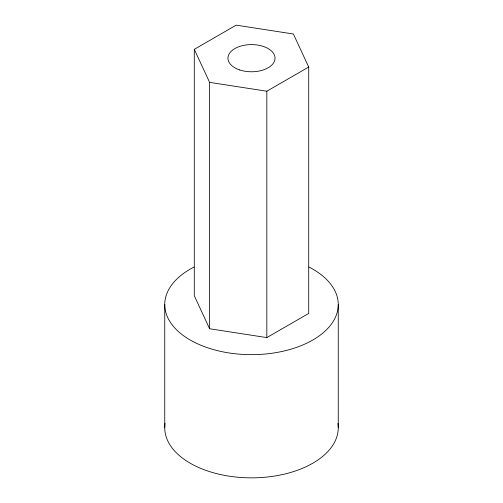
<?xml version="1.0" encoding="UTF-8"?>
<svg xmlns="http://www.w3.org/2000/svg" width="503" height="503" viewBox="0 0 503 503"><rect width="100%" height="100%" fill="white"/><g stroke="black" fill="none" stroke-linecap="round" stroke-linejoin="round"><path stroke-width="0.75" d="M194.284 49.332L236.171 25.15L293.387 34.003L308.716 67.037L308.716 313.419L266.829 337.601L209.613 328.755L194.284 295.72L194.284 49.332L209.613 82.366L209.613 328.755M209.613 82.366L266.829 91.219L308.716 67.037M338.255 304.567L338.255 427.764M266.829 91.219L266.829 337.601M164.745 304.567L164.745 427.764M309.031 267.08A86.755 50.086 0 0 1 314.067 339.267A86.755 50.086 0 0 1 188.933 339.267A86.755 50.086 0 0 1 193.969 267.08M337.928 423.394A86.755 50.086 0 0 1 251.5 477.85A86.755 50.086 0 0 1 165.072 423.394M239.73 69.955A23.534 13.587 0 0 0 275.034 58.185A23.534 13.587 0 0 0 239.73 46.414A23.534 13.587 0 0 0 239.73 69.955"/></g></svg>
